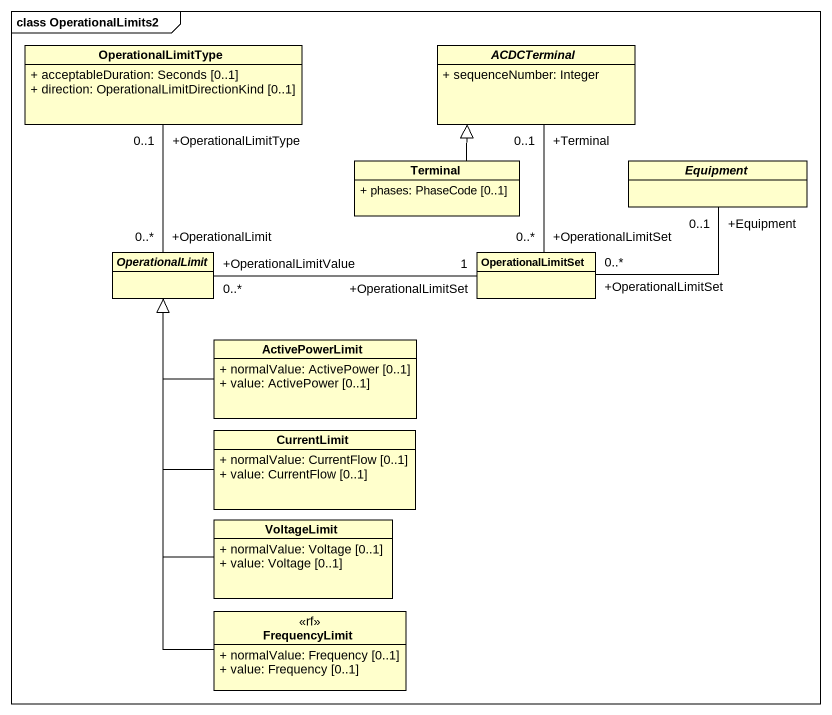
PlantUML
@startuml
mainframe class OperationalLimits2
hide circle
hide empty members
skinparam classAttributeIconSize 0
class OperationalLimitType {
  + acceptableDuration: Seconds [0..1]
  + direction: OperationalLimitDirectionKind [0..1]
}
abstract class ACDCTerminal {
  + sequenceNumber: Integer
}
class Terminal {
  + phases: PhaseCode [0..1]
}
abstract class Equipment
abstract class OperationalLimit
class OperationalLimitSet
class ActivePowerLimit {
  + normalValue: ActivePower [0..1]
  + value: ActivePower [0..1]
}
class CurrentLimit {
  + normalValue: CurrentFlow [0..1]
  + value: CurrentFlow [0..1]
}
class VoltageLimit {
  + normalValue: Voltage [0..1]
  + value: Voltage [0..1]
}
class FrequencyLimit <<rf>> {
  + normalValue: Frequency [0..1]
  + value: Frequency [0..1]
}
Terminal -up-|> ACDCTerminal
OperationalLimit "+OperationalLimit\n0..*" -up- "+OperationalLimitType\n0..1" OperationalLimitType
OperationalLimit "+OperationalLimitValue\n0..*" -right- "+OperationalLimitSet\n1" OperationalLimitSet
OperationalLimitSet "+OperationalLimitSet\n0..*" -up- "+Terminal\n0..1" ACDCTerminal
OperationalLimitSet "+OperationalLimitSet\n0..*" -right- "+Equipment\n0..1" Equipment
ActivePowerLimit -up-|> OperationalLimit
CurrentLimit -up-|> OperationalLimit
VoltageLimit -up-|> OperationalLimit
FrequencyLimit -up-|> OperationalLimit
@enduml
